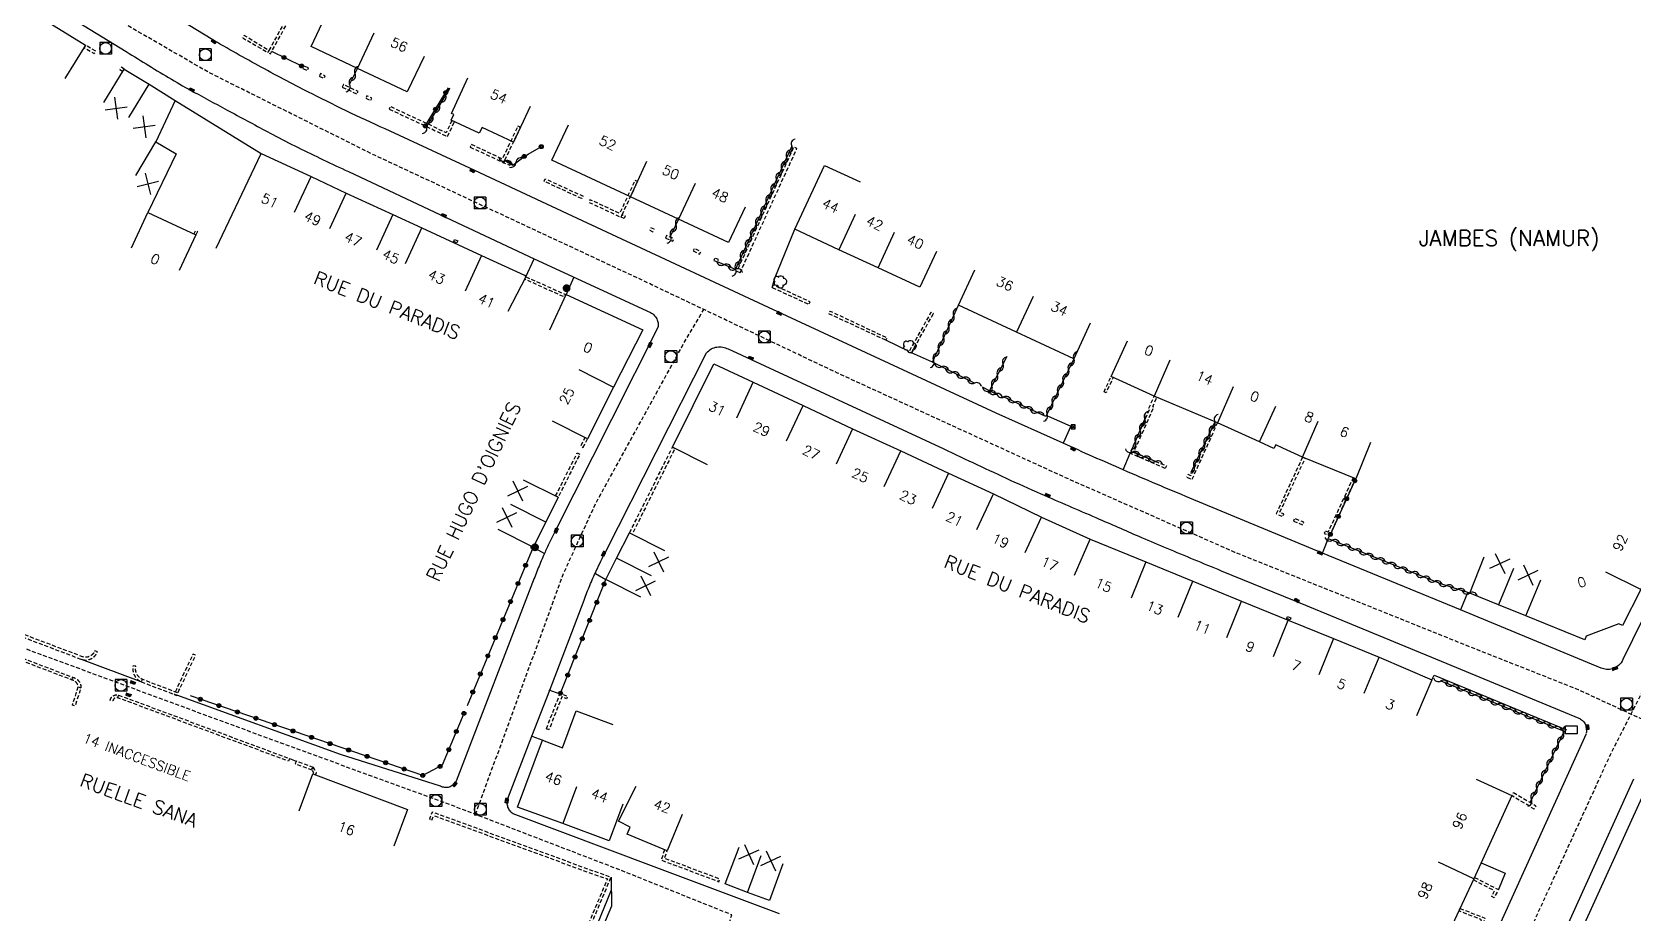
# Model space of a CAD drawing. Header units: millimetres. Extents: x 185000 to 186002, y 127000 to 128000.
# Drawn here: x 185210.1 to 185414.5, y 127149.5 to 127262 of the extents above; entities that cross this region are included whole.
import ezdxf
from ezdxf.enums import TextEntityAlignment as Align

# ---------------------------------------------------------------- set-up
doc = ezdxf.new("R2010")
doc.units = ezdxf.units.MM
doc.linetypes.add('DASHED', pattern=[0.75, 0.5, -0.25])
doc.layers.get('0').update_dxf_attribs({"linetype": 'CONTINUOUS'})
for name, color, linetype in [('W0001', 6, 'DASHED'), ('W0008', 7, 'CONTINUOUS'), ('W0017', 7, 'CONTINUOUS'), ('W0100', 7, 'CONTINUOUS'), ('W0112', 1, 'DASHED'), ('W0300', 7, 'CONTINUOUS'), ('W0302', 3, 'CONTINUOUS'), ('W0310', 3, 'CONTINUOUS'), ('W0322', 7, 'CONTINUOUS'), ('W0330', 7, 'CONTINUOUS'), ('W0400', 7, 'CONTINUOUS'), ('W0420', 7, 'CONTINUOUS'), ('W0980', 7, 'CONTINUOUS'), ('W0989', 7, 'CONTINUOUS'), ('W0991', 7, 'CONTINUOUS'), ('W1102', 7, 'CONTINUOUS'), ('W1471', 7, 'CONTINUOUS'), ('W1473', 7, 'CONTINUOUS')]:
    doc.layers.add(name, color=color, linetype=linetype)
doc.styles.get("Standard").update_dxf_attribs({"font": 'romans.shx', "width": 0.85})

# ---------------------------------------------------------------- blocks, each defined once
blk = doc.blocks.new('t310o')
at = {"color": 0, "linetype": 'Continuous'}
for centre, start, end in [((-0.5, 0.38), 216.8699, 323.1304), ((0.5, -0.37), 36.8699, 143.1303)]:
    blk.add_arc(centre, 0.625, start, end, dxfattribs=at)
blk = doc.blocks.new('T400')
for p, q in [((-0.15, 0.3), (0.15, 0.3)), ((-0.15, -0.25), (-0.15, 0.3)), ((-0.15, 0.15), (0.15, 0.15)), ((-0.15, 0), (0.15, 0)), ((0.15, 0.3), (0.15, -0.25)), ((-0.15, -0.15), (0.15, -0.15)), ((-0.15, -0.25), (-0.15, -0.3)), ((-0.15, -0.3), (0.15, -0.3)), ((0.15, -0.3), (0.15, -0.25))]:
    blk.add_line(p, q)
blk = doc.blocks.new('T420')
for p, q in [((0.75, 0.75), (-0.75, 0.75)), ((-0.75, 0.75), (-0.75, -0.75)), ((0.75, 0.75), (0.75, -0.75)), ((0.75, -0.75), (-0.75, -0.75))]:
    blk.add_line(p, q)
blk.add_ellipse((0, 0), major_axis=(-0.53, 0.53), ratio=1, start_param=3.926991, end_param=10.210176)
blk = doc.blocks.new('t322o')
at = {"color": 0, "linetype": 'Continuous'}
for radius in [0.25, 0.15]:
    blk.add_circle((0, 0), radius, dxfattribs=at)
blk = doc.blocks.new('t991o')
at = {"color": 0, "linetype": 'Continuous'}
for p, q in [((-1, 1), (1, -1)), ((-1, -1), (1, 1))]:
    blk.add_line(p, q, dxfattribs=at)
blk = doc.blocks.new('T300')
for p, q in [((-0.8, 0.51), (-0.86, 0.34)), ((-0.86, 0.34), (-0.86, 0.17)), ((-0.86, 0.17), (-0.74, 0.06)), ((-0.69, 0.63), (-0.8, 0.51)), ((-0.8, -0.06), (-0.74, 0.06)), ((-0.74, 0.06), (-0.69, 0.11)), ((-0.57, 0.69), (-0.69, 0.63)), ((-0.46, 0.69), (-0.57, 0.69)), ((-0.29, 0.63), (-0.46, 0.69)), ((-0.29, 0.63), (-0.17, 0.74)), ((-0.23, 0.57), (-0.29, 0.63)), ((-0.17, 0.74), (-0.06, 0.8)), ((-0.06, 0.8), (0.06, 0.8)), ((0.06, 0.8), (0.23, 0.74)), ((0.23, 0.74), (0.34, 0.63)), ((0.34, 0.63), (0.4, 0.51)), ((0.46, 0.46), (0.34, 0.46)), ((0.4, 0.51), (0.4, 0.46)), ((0.57, 0.4), (0.46, 0.46)), ((0.57, 0.4), (0.69, 0.29)), ((0.69, 0.29), (0.74, 0.17)), ((0.74, 0.06), (0.69, -0.17)), ((0.74, 0.17), (0.74, 0.06)), ((-0.8, -0.17), (-0.8, -0.06)), ((-0.8, -0.23), (-0.8, -0.17)), ((-0.74, -0.34), (-0.8, -0.23)), ((-0.69, -0.4), (-0.74, -0.34)), ((-0.51, -0.46), (-0.69, -0.4)), ((-0.4, -0.46), (-0.51, -0.46)), ((-0.4, -0.46), (-0.34, -0.46)), ((-0.34, -0.46), (-0.34, -0.4)), ((-0.34, -0.51), (-0.34, -0.46)), ((-0.29, -0.63), (-0.34, -0.51)), ((-0.17, -0.74), (-0.29, -0.63)), ((-0.06, -0.8), (-0.17, -0.74)), ((0.06, -0.8), (-0.06, -0.8)), ((0.17, -0.74), (0.06, -0.8)), ((0.23, -0.69), (0.17, -0.74)), ((0.29, -0.46), (0.23, -0.46)), ((0.29, -0.63), (0.23, -0.69)), ((0.46, -0.4), (0.29, -0.46)), ((0.34, -0.51), (0.29, -0.63)), ((0.34, -0.51), (0.34, -0.46)), ((0.57, -0.34), (0.46, -0.4)), ((0.63, -0.29), (0.57, -0.34)), ((0.69, -0.17), (0.63, -0.29))]:
    blk.add_line(p, q)
blk = doc.blocks.new('t330o')
at = {"color": 0, "linetype": 'Continuous'}
for p, q in [((0.25, -0.25), (-0.25, 0.25)), ((-0.25, -0.25), (0.25, 0.25)), ((-0.25, 0.25), (-0.25, -0.25)), ((0.25, 0.25), (-0.25, 0.25)), ((0.25, -0.25), (0.25, 0.25)), ((-0.25, -0.25), (0.25, -0.25)), ((-0.25, -0.25), (-0.25, -0.25))]:
    blk.add_line(p, q, dxfattribs=at)
blk = doc.blocks.new('T1471')
at = {"color": 0, "linetype": 'Continuous', "flags": 128}
blk.add_lwpolyline([(-0.75, -0.5), (-0.75, 0.5), (0.75, 0.5), (0.75, -0.5), (-0.75, -0.5)], dxfattribs=at)
blk = doc.blocks.new('T1473')
at = {"color": 0, "linetype": 'Continuous', "const_width": 0.5, "flags": 128}
blk.add_lwpolyline([(-0.25, 0, 1), (0.25, 0, 1)], format="xyb", close=True, dxfattribs=at)

msp = doc.modelspace()

# ---------------------------------------------------------------- linework, layer by layer
at = {"layer": 'W0001', "flags": 128}
for points in [[(185480.75, 127140.13), (185457.44, 127152.97), (185431.09, 127166.91), (185419.08, 127172.69), (185407.49, 127178.06), (185391.81, 127184.27), (185363.62, 127195.61), (185342.14, 127205.07), (185312.9, 127218.48), (185288.08, 127230.28), (185253.6, 127246.38), (185232.69, 127256.82), (185219.34, 127264.53), (185200.48, 127276.37)], [(185334.95, 127000), (185336.47, 127003.5), (185347.35, 127027.22), (185372.96, 127084.7), (185399.27, 127142.97), (185411.58, 127169.88), (185420.63, 127187.67), (185431.08, 127209.97), (185437.48, 127221.27), (185443.28, 127233.13), (185457.41, 127256.04), (185470.27, 127263.67)], [(185266.69, 127162.17), (185277.98, 127193.03), (185282.08, 127201.93), (185293.32, 127222.34), (185295.85, 127226.59)], [(185293.17, 127129.74), (185297.12, 127140.75), (185299.39, 127149.36), (185284.97, 127155.15), (185263.64, 127163.34), (185242.72, 127170.96), (185194.33, 127188.8), (185182.04, 127193.46)]]:
    msp.add_lwpolyline(points, dxfattribs=at)
at = {"layer": 'W0008', "flags": 128}
for points in [[(185232.97, 127261.12), (185207.74, 127276.51)], [(185203.18, 127271.1), (185215.21, 127263.72), (185222.13, 127259.5)], [(185451.55, 127260.26), (185431.62, 127219.57), (185413.13, 127181.92)], [(185341.69, 127209.53), (185333.13, 127213.39), (185304.09, 127226.87), (185279.71, 127238.21), (185265.95, 127244.62), (185255.8, 127249.35)], [(185250.47, 127244.19), (185262.96, 127238.33), (185274.18, 127233.08), (185289.03, 127226.21)], [(185289.97, 127224.29), (185284.06, 127212.57), (185276.81, 127198.25)], [(185283.32, 127195.74), (185296.18, 127221.07)], [(185298.94, 127221.56), (185326.47, 127208.81)], [(185374.79, 127195.5), (185357.88, 127202.53)], [(185410.37, 127180.85), (185392.42, 127188.26), (185374.79, 127195.5)], [(185361.87, 127193.27), (185371.18, 127189.45), (185390.67, 127181.41), (185407.5, 127174.47)], [(185273.98, 127191.76), (185264.22, 127166.4)], [(185270.84, 127164.2), (185273.9, 127172.15), (185276.16, 127178.03), (185280.55, 127189.53)], [(185262.24, 127165.76), (185249.47, 127169.83), (185228.56, 127177.37)], [(185408.44, 127172.47), (185388.66, 127128.82), (185370.98, 127089.6), (185347.89, 127038.47), (185331.9, 127003.17)], [(185339.28, 127000), (185354.54, 127034), (185378.03, 127086.08), (185414.54, 127166.71)], [(185305.51, 127149.47), (185289.48, 127155.47), (185271.5, 127162.25)], [(185284, 127154.16), (185284.07, 127150.48)], [(185284.07, 127150.48), (185279.76, 127140.27)]]:
    msp.add_lwpolyline(points, dxfattribs=at)
for points in [[(185222.13, 127259.5, 0.005168), (185227.89, 127255.97, 0.010592), (185230.76, 127254.34, 0.000457), (185235.61, 127251.72, 0.000426), (185240.83, 127248.92, 0.009066), (185244.04, 127247.27, 0.004598), (185250.47, 127244.19)], [(185255.8, 127249.35, -0.005709), (185250.8, 127251.66, -0.005709), (185245.86, 127254.1, -0.007605), (185239.36, 127257.51, -0.007605), (185232.97, 127261.12)], [(185289.03, 127226.21, -0.094587), (185289.56, 127225.81, -0.094587), (185289.9, 127225.25, -0.070678), (185290.01, 127224.78, -0.070678), (185289.97, 127224.29)], [(185296.18, 127221.07, -0.087992), (185296.78, 127221.56, -0.087992), (185297.51, 127221.81, -0.083748), (185298.24, 127221.8, -0.083748), (185298.94, 127221.56)], [(185326.47, 127208.81, 0.002956), (185334.94, 127204.84, 0.005677), (185339.39, 127202.85, 0.00007), (185346.29, 127199.86, 0.000089), (185351.71, 127197.51, 0.003163), (185354.92, 127196.15, 0.001464), (185361.87, 127193.27)], [(185357.88, 127202.53, -0.002006), (185353.62, 127204.31, -0.002006), (185349.37, 127206.13, -0.001825), (185345.52, 127207.82, -0.001825), (185341.69, 127209.53)], [(185276.81, 127198.25, 0.005962), (185276.13, 127196.86, 0.005962), (185275.49, 127195.45, 0.007663), (185274.71, 127193.62, 0.007663), (185273.98, 127191.76)], [(185280.55, 127189.53, -0.00864), (185281.29, 127191.4, -0.00864), (185282.1, 127193.24, -0.005968), (185282.7, 127194.5, -0.005968), (185283.32, 127195.74)], [(185413.13, 127181.92, -0.113543), (185412.58, 127181.17, -0.113543), (185411.76, 127180.74, -0.086124), (185411.05, 127180.67, -0.086124), (185410.37, 127180.85)], [(185407.5, 127174.47, -0.083082), (185407.96, 127174.17, -0.083082), (185408.3, 127173.74, -0.094538), (185408.49, 127173.14, -0.094538), (185408.45, 127172.52)], [(185264.22, 127166.4, -0.101368), (185263.84, 127165.94, -0.101368), (185263.32, 127165.66, -0.094195), (185262.77, 127165.61, -0.094195), (185262.24, 127165.76)], [(185271.5, 127162.25, -0.08323), (185271.1, 127162.61, -0.08323), (185270.84, 127163.09, -0.082885), (185270.75, 127163.63, -0.082885), (185270.84, 127164.16)]]:
    msp.add_lwpolyline(points, format="xyb", dxfattribs=at)
at = {"layer": 'W0017'}
for p, q in [((185228.38, 127253.25), (185239.34, 127246.49)), ((185273.13, 127230.78), (185274.18, 127233.08)), ((185278.25, 127228.47), (185279.29, 127230.76)), ((185322.03, 127221.24), (185319.05, 127222.67)), ((185325.04, 127219.86), (185322.34, 127221.08)), ((185349.37, 127206.13), (185350.24, 127208.25)), ((185274.04, 127196.26), (185275.49, 127195.45)), ((185374.79, 127195.5), (185375.7, 127197.75)), ((185281.99, 127192.9), (185283.34, 127192.15)), ((185393.3, 127190.43), (185392.42, 127188.26)), ((185224.03, 127179.08), (185216.4, 127181.96)), ((185242.96, 127169.3), (185243.8, 127168.97))]:
    msp.add_line(p, q, dxfattribs=at)
at = {"layer": 'W0017', "flags": 128}
for points in [[(185304.55, 127229.41), (185304.91, 127230.61), (185307.46, 127236.84)], [(185339.78, 127212.97), (185342.67, 127211.72), (185341.69, 127209.53)], [(185388.76, 127179.35), (185389.03, 127179.94), (185405.93, 127172.98)], [(185276.07, 127178.06), (185276.51, 127177.9), (185277.45, 127177.55)], [(185273.9, 127172.15), (185274.34, 127171.99), (185275.28, 127171.64)], [(185395.05, 127155.98), (185398.13, 127154.68), (185397.24, 127152.58)]]:
    msp.add_lwpolyline(points, dxfattribs=at)
at = {"layer": 'W0100'}
msp.add_line((185272.93, 127231), (185272.89, 127230.91), dxfattribs=at)
at = {"layer": 'W0100', "flags": 128}
for points in [[(185181.72, 127222.29), (185177.36, 127224.73), (185187.03, 127242.03), (185201.7, 127266.3), (185202.56, 127265.78), (185203.55, 127267.41), (185204.88, 127267.75), (185216.92, 127260.32), (185214.29, 127256.07)], [(185260.13, 127258.88), (185257.99, 127254.36), (185251.63, 127257.37), (185245.71, 127260.16), (185247.85, 127264.68)], [(185219.26, 127253.01), (185221.86, 127257.28), (185225.06, 127255.33), (185228.38, 127253.25), (185225.9, 127248), (185228.51, 127246.46), (185224.89, 127238.97), (185231, 127236.11), (185228.88, 127231.58)], [(185273.65, 127252.49), (185271.54, 127247.96), (185267.53, 127249.83), (185267.17, 127249.09), (185263.6, 127250.74), (185263.94, 127251.46), (185263.64, 127251.6), (185265.73, 127256.14)], [(185301.1, 127239.66), (185298.97, 127235.14), (185292.6, 127238.14), (185286.46, 127240.99), (185276.45, 127245.64), (185278.56, 127250.18)], [(185439.4, 127250.66), (185443.86, 127248.39), (185440.48, 127241.75), (185437.83, 127236.54), (185435.16, 127231.01), (185432.51, 127225.61), (185429.83, 127220.17), (185427.94, 127216.34), (185426.07, 127212.52), (185424.19, 127208.72), (185421.66, 127203.58), (185419.13, 127198.43), (185415.41, 127190.85), (185413.08, 127186.26), (185412.63, 127186.47), (185408.45, 127184.9), (185408.27, 127184.44), (185400.75, 127187.49), (185397.27, 127188.92), (185393.58, 127190.41), (185395.45, 127195.05)], [(185233.6, 127234.42), (185239.34, 127246.49), (185245.71, 127243.55), (185250.19, 127241.46), (185256.13, 127238.74), (185259.86, 127237.01), (185267.47, 127233.5), (185272.93, 127231), (185273.13, 127230.78), (185270.83, 127226.35)], [(185325.51, 127233.99), (185323.42, 127229.44), (185318.08, 127231.9), (185313.05, 127234.2), (185307.46, 127236.84), (185311.25, 127244.99), (185315.78, 127242.88)], [(185345.16, 127224.86), (185343.05, 127220.32), (185335.76, 127223.71), (185328.32, 127227.15), (185330.42, 127231.68)], [(185276.17, 127224), (185278.28, 127228.53), (185288.03, 127224), (185284.32, 127216.68), (185280.98, 127210.1), (185276.52, 127212.36)], [(185380.91, 127209.62), (185379.03, 127204.99), (185372.25, 127207.74), (185369.73, 127208.91), (185368.82, 127209.33), (185368.6, 127208.87), (185366.75, 127209.71), (185361.4, 127212.13), (185353.32, 127215.54), (185347.82, 127218.05), (185349.89, 127222.6)], [(185296.31, 127206.79), (185291.83, 127209.02), (185297.13, 127219.65), (185302.14, 127217.32), (185308.5, 127214.36), (185314.82, 127211.39), (185320.96, 127208.56), (185327.06, 127205.73), (185332.81, 127203.06), (185338.95, 127200.11), (185345.13, 127197.29), (185352.24, 127194.38), (185358.26, 127191.95), (185364.47, 127189.39), (185370.43, 127186.97), (185376.22, 127184.62), (185382.04, 127182.24), (185388.76, 127179.35), (185386.79, 127174.76)], [(185272.76, 127204.88), (185277.24, 127202.65), (185275.66, 127199.47), (185274.04, 127196.26), (185269.57, 127198.51)], [(185287.81, 127189.9), (185283.34, 127192.15), (185284.71, 127194.86), (185286.37, 127198.11), (185290.82, 127195.83)], [(185285.5, 127163.48), (185283.74, 127158.8), (185277.84, 127161.01), (185272.05, 127163.11), (185275.26, 127171.63), (185277.78, 127170.68), (185279.56, 127175.39), (185284.24, 127173.63)], [(185244.18, 127162.65), (185245.94, 127167.33), (185258.02, 127162.79), (185256.26, 127158.11)], [(185293.07, 127162.15), (185291.16, 127157.53), (185286.05, 127159.64), (185286.43, 127160.56), (185284.96, 127161.29), (185287.18, 127165.77)], [(185394.39, 127166.65), (185398.94, 127164.58), (185394.13, 127153.95), (185390.69, 127146.69), (185386.57, 127137.55), (185383.7, 127131.13), (185379.79, 127122.52), (185376.75, 127115.68), (185373.71, 127108.83), (185370.41, 127101.55), (185367.04, 127094.07), (185364.89, 127089.34), (185362.16, 127090.58), (185361.11, 127088.19), (185356.53, 127090.2)], [(185407.38, 127146.35), (185416.04, 127165.31)], [(185305.94, 127155.88), (185304.22, 127151.19), (185301.39, 127152.23), (185298.55, 127153.31), (185300.33, 127157.98)]]:
    msp.add_lwpolyline(points, dxfattribs=at)
for points in [[(185263.92, 127235.27), (185264.01, 127235.51), (185264.43, 127235.34), (185264.33, 127235.11)], [(185370.25, 127187.19), (185370.34, 127187.41), (185370.75, 127187.24), (185370.67, 127187.02)]]:
    msp.add_lwpolyline(points, close=True, dxfattribs=at)
at = {"layer": 'W0112', "flags": 128}
for points in [[(185242.74, 127264.02), (185240.33, 127259.64), (185237.17, 127261.56), (185236.99, 127261.25), (185240.19, 127259.4), (185240.33, 127259.64), (185240.19, 127259.4), (185240.51, 127259.22), (185240.65, 127259.46), (185243.06, 127263.84)], [(185218.22, 127259.55), (185216.92, 127260.32), (185216.74, 127260.02), (185218.04, 127259.25)], [(185221.86, 127257.28), (185221.5, 127257.53), (185221.3, 127257.24), (185221.66, 127256.99)], [(185245.37, 127257.42), (185244.56, 127257.78), (185244.42, 127257.46), (185245.22, 127257.1)], [(185246.76, 127256.36), (185247.37, 127256.1), (185247.51, 127256.42), (185246.9, 127256.69)], [(185249.69, 127254.98), (185251.58, 127254.09), (185251.73, 127254.41), (185249.84, 127255.3)], [(185252.68, 127253.55), (185253.31, 127253.26), (185253.46, 127253.58), (185252.83, 127253.87)], [(185255.67, 127252.17), (185260.29, 127250.02), (185263.12, 127248.67), (185263.98, 127250.48), (185263.65, 127250.63), (185262.95, 127249.15), (185260.44, 127250.34), (185255.82, 127252.49)], [(185266, 127247.33), (185270.3, 127245.33), (185271.08, 127245.01), (185271.22, 127245.34), (185270.44, 127245.66), (185270.3, 127245.33), (185272.43, 127249.86), (185272.1, 127250.01), (185270.13, 127245.8), (185266.15, 127247.66)], [(185300.46, 127231.29), (185307.72, 127247.14), (185307.3, 127247.33), (185300.04, 127231.48)], [(185280.27, 127240.74), (185275.45, 127242.96), (185275.6, 127243.28), (185280.42, 127241.06)], [(185285.65, 127238.22), (185285.27, 127238.38), (185287.37, 127242.92), (185287.05, 127243.07), (185285.09, 127238.85), (185281.3, 127240.61), (185281.15, 127240.29), (185285.27, 127238.38), (185285.4, 127238.71), (185285.79, 127238.55)], [(185288.93, 127236.7), (185289.33, 127236.52), (185289.48, 127236.84), (185289.08, 127237.02)], [(185231.22, 127236.55), (185231, 127236.11), (185230.73, 127236.23), (185230.96, 127236.68)], [(185290.94, 127235.71), (185291.87, 127235.31), (185292.01, 127235.63), (185291.08, 127236.03)], [(185294.47, 127234.07), (185295.3, 127233.67), (185295.45, 127233.99), (185294.62, 127234.39)], [(185297.1, 127232.85), (185297.59, 127232.66), (185297.72, 127232.99), (185297.23, 127233.18)], [(185304.55, 127229.41), (185309.25, 127227.25), (185309.4, 127227.57), (185304.7, 127229.73)], [(185319.05, 127222.67), (185311.79, 127226.07), (185311.94, 127226.4), (185319.2, 127222.99)], [(185322.69, 127221.71), (185325.13, 127226.07), (185324.82, 127226.24), (185322.39, 127221.88), (185322.04, 127221.25), (185322.34, 127221.08)], [(185346.91, 127216.08), (185347.82, 127218.05), (185348.08, 127217.93), (185347.17, 127215.96)], [(185354.73, 127206.31), (185350.24, 127208.25), (185352.77, 127213.96), (185352.64, 127214.01), (185353.32, 127215.54), (185353.65, 127215.4), (185353.12, 127214.21), (185353.25, 127214.16), (185350.71, 127208.43), (185354.87, 127206.64)], [(185357.49, 127205.21), (185358.16, 127204.92), (185361.4, 127212.13), (185361.08, 127212.28), (185357.98, 127205.39), (185357.63, 127205.54)], [(185276.92, 127202.81), (185279.69, 127208.31), (185280.01, 127208.15), (185277.24, 127202.65)], [(185280.45, 127208.99), (185280.98, 127210.1), (185280.66, 127210.25), (185280.13, 127209.15)], [(185372.25, 127207.74), (185368.89, 127200.54), (185369.71, 127200.18), (185369.85, 127200.51), (185369.36, 127200.72), (185372.57, 127207.59)], [(185375.7, 127197.75), (185379.03, 127204.99), (185378.71, 127205.13), (185375.52, 127198.2), (185375.14, 127198.35), (185375.01, 127198.01)], [(185371.1, 127199.6), (185372.28, 127199.13), (185372.41, 127199.46), (185371.24, 127199.93)], [(185215.21, 127179.32), (185215.28, 127179.67), (185215.15, 127179.33)], [(185216, 127178.45), (185216.34, 127178.34), (185215.99, 127178.35)], [(185275.74, 127173.1), (185277.5, 127177.63), (185278.44, 127177.26), (185278.31, 127176.93), (185277.71, 127177.17), (185276.07, 127172.97)], [(185246.03, 127168.15), (185243.8, 127168.97), (185243.68, 127168.64), (185245.91, 127167.82), (185246.03, 127168.15), (185245.73, 127167.97), (185246, 127167.51), (185245.94, 127167.35), (185246.27, 127167.22), (185246.4, 127167.54)], [(185399.18, 127164.98), (185401.75, 127163.43), (185402.04, 127163.26), (185401.79, 127162.86), (185401.51, 127163.03), (185398.94, 127164.58)], [(185281.73, 127154.94), (185261.15, 127162.48), (185260.81, 127161.55), (185261.14, 127161.42), (185261.36, 127162.03), (185281.61, 127154.6), (185283.53, 127153.94), (185276.97, 127138.37), (185275.03, 127133.76), (185275.36, 127133.62), (185277.3, 127138.23), (185284, 127154.16)]]:
    msp.add_lwpolyline(points, close=True, dxfattribs=at)
for points in [[(185273.13, 127230.78), (185278.17, 127228.51), (185278.02, 127228.19), (185272.97, 127230.47)], [(185286.37, 127198.11), (185291.83, 127209.02), (185292.15, 127208.86), (185286.69, 127197.95)], [(185290.83, 127157.66), (185290.38, 127156.36), (185297.76, 127153.59), (185297.88, 127153.92), (185290.83, 127156.57), (185291.16, 127157.53)], [(185394.21, 127154.13), (185397.24, 127152.58), (185396.7, 127151.54), (185396.39, 127151.7), (185396.76, 127152.42), (185394.07, 127153.81)], [(185392.34, 127150.17), (185395.53, 127148.95), (185395.16, 127147.98), (185394.83, 127148.11), (185395.08, 127148.74), (185392.19, 127149.85)]]:
    msp.add_lwpolyline(points, dxfattribs=at)
for points in [[(185208.14, 127185.09), (185216.4, 127181.96, 0.132933), (185217.18, 127181.89, 0.127044), (185217.93, 127182.22, 0.068383), (185218.24, 127182.54, 0.068383), (185218.44, 127182.93), (185218.11, 127183.05, -0.068383), (185217.95, 127182.75, -0.068383), (185217.71, 127182.5, -0.127044), (185217.12, 127182.24, -0.132933), (185216.52, 127182.3), (185208.26, 127185.42)], [(185204.66, 127183.72), (185215.28, 127179.67, -0.095082), (185215.74, 127179.48, -0.095082), (185216.1, 127179.14, -0.081289), (185216.28, 127178.76, -0.081289), (185216.34, 127178.34), (185216.2, 127177.91), (185215.58, 127176), (185215.25, 127176.11), (185215.86, 127178.02), (185216, 127178.45, 0.081289), (185215.94, 127178.66, 0.081289), (185215.81, 127178.94, 0.095082), (185215.55, 127179.18, 0.095082), (185215.21, 127179.32), (185204.53, 127183.39)], [(185224.03, 127179.08), (185228.57, 127177.36), (185228.84, 127177.97), (185230.97, 127182.49), (185230.65, 127182.64), (185228.52, 127178.12), (185228.24, 127177.52), (185228.56, 127177.37), (185228.7, 127177.68), (185224.15, 127179.41), (185224.03, 127179.08), (185224.18, 127179.4, -0.098036), (185223.7, 127179.75, -0.098036), (185223.4, 127180.26, -0.067768), (185223.31, 127180.66, -0.067768), (185223.34, 127181.07), (185222.99, 127181.13, 0.067768), (185222.96, 127180.63, 0.067768), (185223.06, 127180.13, 0.098036), (185223.44, 127179.51, 0.098036)], [(185221.14, 127177.4), (185242.96, 127169.3), (185242.84, 127168.96), (185221.02, 127177.06), (185221.14, 127177.4), (185221.02, 127177.06, 0.110978), (185220.83, 127177.07, 0.110978), (185220.63, 127176.99, 0.100908), (185220.49, 127176.85, 0.100908), (185220.42, 127176.67), (185220.07, 127176.72, -0.100908), (185220.19, 127177.04, -0.100908), (185220.43, 127177.28, -0.110978), (185220.77, 127177.42, -0.110978)]]:
    msp.add_lwpolyline(points, format="xyb", close=True, dxfattribs=at)
at = {"layer": 'W0302', "flags": 128}
msp.add_lwpolyline([(185284.02, 127152.5), (185278.64, 127139.35)], dxfattribs=at)
at = {"layer": 'W0310', "flags": 128}
for points in [[(185250.63, 127255.29), (185251.63, 127257.37)], [(185260.46, 127249.92), (185260.82, 127250.51), (185263.43, 127254.78)], [(185307.06, 127247.44), (185299.8, 127231.59)], [(185270.54, 127245.55), (185271.44, 127245.03), (185272.92, 127246.13)], [(185291.6, 127235.98), (185291.78, 127236.36), (185292.65, 127238.17)], [(185299.86, 127231.72), (185297.59, 127232.66)], [(185330.39, 127217.21), (185325.04, 127219.86), (185328.32, 127227.15)], [(185333.05, 127215.82), (185332.29, 127216.2), (185334.54, 127220.66)], [(185343.05, 127220.32), (185339.48, 127212.94), (185334.1, 127215.46)], [(185332.29, 127216.2), (185331.4, 127216.68)], [(185353.47, 127207.21), (185350.39, 127208.49), (185352.33, 127213.11)], [(185361.04, 127212.28), (185358, 127205.79)], [(185393.58, 127190.41), (185390.02, 127191.55), (185375.64, 127197.31)], [(185389.9, 127179.2), (185405.63, 127172.8), (185401.24, 127163.67)]]:
    msp.add_lwpolyline(points, dxfattribs=at)
at = {"layer": 'W0322', "flags": 128}
for points in [[(185244.51, 127257.66), (185240.69, 127259.51)], [(185260.29, 127250.02), (185260.65, 127250.61), (185263.26, 127254.88)], [(185272.92, 127246.13), (185273.4, 127246.4), (185275.13, 127247.4)], [(185375.8, 127197.91), (185379.03, 127204.99)], [(185274.04, 127196.26), (185265.63, 127176.04)], [(185277.54, 127177.63), (185283.34, 127192.15)], [(185259.96, 127167.15), (185230.3, 127177.3)], [(185265.21, 127175.06), (185262.46, 127168.44), (185259.96, 127167.15)]]:
    msp.add_lwpolyline(points, dxfattribs=at)
at = {"layer": 'W1102'}
for p, q in [((185251.63, 127257.37), (185253.76, 127261.89)), ((185222.43, 127251.08), (185225.06, 127255.33)), ((185223.36, 127243.7), (185225.9, 127248)), ((185286.46, 127240.99), (185288.57, 127245.52)), ((185243.61, 127239.02), (185245.71, 127243.55)), ((185248.09, 127236.92), (185250.19, 127241.46)), ((185294.71, 127242.67), (185292.6, 127238.14)), ((185222.77, 127234.45), (185224.89, 127238.97)), ((185256.13, 127238.74), (185254.04, 127234.19)), ((185257.76, 127232.47), (185259.86, 127237.01)), ((185315.15, 127238.74), (185313.05, 127234.2)), ((185318.08, 127231.9), (185320.17, 127236.45)), ((185267.47, 127233.5), (185265.39, 127228.95)), ((185337.86, 127228.25), (185335.76, 127223.71)), ((185279.87, 127218.94), (185284.32, 127216.68)), ((185355.33, 127220.12), (185353.32, 127215.54)), ((185300.03, 127212.79), (185302.14, 127217.32)), ((185363.4, 127216.72), (185361.4, 127212.13)), ((185306.38, 127209.83), (185308.5, 127214.36)), ((185366.75, 127209.71), (185368.82, 127214.26)), ((185314.82, 127211.39), (185312.71, 127206.85)), ((185372.25, 127207.74), (185374.24, 127212.33)), ((185318.86, 127204.02), (185320.96, 127208.56)), ((185327.06, 127205.73), (185324.96, 127201.19)), ((185330.68, 127198.54), (185332.81, 127203.06)), ((185275.66, 127199.47), (185271.19, 127201.71)), ((185336.83, 127195.58), (185338.95, 127200.11)), ((185343.15, 127192.7), (185345.13, 127197.29)), ((185289.17, 127192.6), (185284.71, 127194.86)), ((185352.24, 127194.38), (185350.36, 127189.75)), ((185356.37, 127187.32), (185358.26, 127191.95)), ((185399.16, 127193.55), (185397.27, 127188.92)), ((185400.75, 127187.49), (185402.65, 127192.12)), ((185415.41, 127190.85), (185410.94, 127193.09)), ((185362.58, 127184.76), (185364.47, 127189.39)), ((185368.55, 127182.34), (185370.43, 127186.97)), ((185376.22, 127184.62), (185374.33, 127179.99)), ((185380.11, 127177.63), (185382.04, 127182.24)), ((185279.57, 127165.7), (185277.84, 127161.01)), ((185301.39, 127152.23), (185303.14, 127156.91)), ((185394.13, 127153.95), (185389.6, 127156.06))]:
    msp.add_line(p, q, dxfattribs=at)

# ---------------------------------------------------------------- block references
at = {"layer": 'W0300'}
for p in [(185305.64, 127230.11), (185322.18, 127221.86)]:
    msp.add_blockref('T300', p, dxfattribs=at)
at = {"layer": 'W0310'}
for p, rotation in [((185251.31, 127256.7), 64.39715925119059), ((185250.63, 127255.29), 64.39715925119059), ((185262.09, 127252.59), 58.57144420924079), ((185262.91, 127253.93), 58.57144420924079), ((185261.27, 127251.25), 58.57144420924079), ((185260.46, 127249.92), 58.57144420821618), ((185307.06, 127247.44), 245.3826027781251), ((185270.54, 127245.55), 329.9897753661956), ((185271.86, 127245.35), 36.48154995866675), ((185305.76, 127244.6), 245.3826027781251), ((185306.41, 127246.02), 245.3826027781251), ((185305.1, 127243.17), 245.3826027781251), ((185303.8, 127240.32), 245.3826027781251), ((185304.45, 127241.75), 245.3826027781251), ((185303.15, 127238.9), 245.3826027781251), ((185291.6, 127235.98), 64.41704063814048), ((185292.28, 127237.4), 64.41704063207595), ((185301.84, 127236.05), 245.3826027781251), ((185302.49, 127237.48), 245.3826027781251), ((185301.19, 127234.63), 245.3826027781251), ((185298.41, 127232.32), 157.4997290763268), ((185300.54, 127233.21), 245.3826027781251), ((185299.86, 127231.72), 157.4997290763268), ((185299.88, 127231.78), 245.3826027781251), ((185327.73, 127225.83), 65.74806318818091), ((185327.09, 127224.4), 65.74806318818091), ((185326.44, 127222.97), 65.74806318818091), ((185325.16, 127220.12), 65.74806318818091), ((185325.8, 127221.55), 65.74806318818091), ((185334.02, 127219.64), 63.28178727537622), ((185343.05, 127220.32), 244.1654149859367), ((185326.18, 127219.29), 153.681148289577), ((185327.59, 127218.59), 153.681148289577), ((185328.99, 127217.9), 153.681148289577), ((185333.31, 127218.24), 63.28178727537622), ((185341.69, 127217.5), 244.1654149859367), ((185342.37, 127218.91), 244.1654149859367), ((185330.39, 127217.21), 153.681148289577), ((185332.29, 127216.2), 151.3734122067177), ((185332.61, 127216.84), 63.28178727537622), ((185333.05, 127215.82), 153.2817872746341), ((185341.01, 127216.09), 244.1654149859367), ((185334.14, 127215.44), 154.9364970738567), ((185335.56, 127214.78), 154.9364970738567), ((185336.98, 127214.12), 154.9364970738567), ((185340.32, 127214.68), 244.1654149859367), ((185338.39, 127213.45), 154.9364970738567), ((185339.64, 127213.27), 244.1654149859367), ((185352.13, 127212.64), 67.2598742657779), ((185361.04, 127212.28), 244.9166358506461), ((185350.92, 127209.75), 67.2598742657779), ((185351.52, 127211.2), 67.2598742657779), ((185359.72, 127209.45), 244.9166358506461), ((185360.38, 127210.87), 244.9166358506461), ((185350.58, 127208.42), 157.2598742653533), ((185352.03, 127207.81), 157.2598742653533), ((185359.05, 127208.03), 244.9166358506461), ((185353.47, 127207.21), 157.2598742653533), ((185358.39, 127206.61), 244.9166358506461), ((185376.04, 127197.15), 158.1745172172353), ((185377.5, 127196.56), 158.1745172172353), ((185378.95, 127195.98), 158.1745172172353), ((185380.4, 127195.4), 158.1745172172353), ((185381.86, 127194.82), 158.1745172172353), ((185383.31, 127194.24), 158.1745172172353), ((185384.77, 127193.65), 158.1745172172353), ((185386.22, 127193.07), 158.1745172172353), ((185387.67, 127192.49), 158.1745172172353), ((185389.13, 127191.91), 158.1745172172353), ((185390.6, 127191.37), 162.3294760611639), ((185392.09, 127190.89), 162.3294760611639), ((185393.58, 127190.41), 162.3294760611639), ((185389.9, 127179.2), 337.8558017281274), ((185391.35, 127178.61), 337.8558017281274), ((185392.8, 127178.02), 337.8558017281274), ((185394.25, 127177.43), 337.8558017281274), ((185395.71, 127176.84), 337.8558017281274), ((185397.16, 127176.25), 337.8558017281274), ((185398.61, 127175.66), 337.8558017281274), ((185400.06, 127175.07), 337.8558017281274), ((185401.51, 127174.48), 337.8558017281274), ((185402.96, 127173.89), 337.8558017281274), ((185404.41, 127173.3), 337.8558017281274), ((185405.53, 127172.58), 244.314098437344), ((185404.85, 127171.17), 244.314098437344), ((185404.17, 127169.76), 244.314098437344), ((185402.81, 127166.93), 244.314098437344), ((185403.49, 127168.34), 244.314098437344), ((185402.13, 127165.52), 244.314098437344), ((185401.45, 127164.11), 244.314098437344)]:
    msp.add_blockref('t310o', p, dxfattribs=dict(at, rotation=rotation))
at = {"layer": 'W0322'}
for p, rotation in [((185242.25, 127258.75), 154.173975984586), ((185244.5, 127257.67), 154.173975984586), ((185262.9, 127254.28), 58.57144420943842), ((185261.59, 127252.15), 58.57144420943842), ((185260.29, 127250.02), 58.57144420679528), ((185275.09, 127247.38), 30.02828100982061), ((185272.92, 127246.13), 30.02828100856843), ((185378.92, 127204.74), 65.44487369787016), ((185377.88, 127202.46), 65.44487369787016), ((185376.84, 127200.19), 65.44487369787016), ((185375.8, 127197.91), 65.44487369787016), ((185274.04, 127196.26), 247.4034334256671), ((185273.08, 127193.95), 247.4034334256671), ((185272.12, 127191.64), 247.4034334256671), ((185283.11, 127191.56), 68.2075870216886), ((185271.16, 127189.33), 247.4034334256671), ((185282.18, 127189.24), 68.2075870216886), ((185270.2, 127187.03), 247.4034334256671), ((185281.25, 127186.92), 68.2075870216886), ((185269.23, 127184.72), 247.4034334256671), ((185280.32, 127184.59), 68.2075870216886), ((185268.27, 127182.41), 247.4034334256671), ((185279.4, 127182.27), 68.2075870216886), ((185267.31, 127180.1), 247.4034334256671), ((185278.47, 127179.95), 68.2075870216886), ((185266.35, 127177.79), 247.4034334256671), ((185277.54, 127177.63), 68.2075870216886), ((185231.58, 127176.87), 161.1089128739435), ((185233.94, 127176.06), 161.1089128739435), ((185236.31, 127175.25), 161.1089128739435), ((185238.67, 127174.44), 161.1089128739435), ((185241.04, 127173.63), 161.1089128739435), ((185265.21, 127175.06), 247.4189446221685), ((185243.4, 127172.82), 161.1089128739435), ((185245.77, 127172.01), 161.1089128739435), ((185248.13, 127171.2), 161.1089128739435), ((185264.25, 127172.75), 247.4189446221685), ((185250.5, 127170.39), 161.1089128739435), ((185252.86, 127169.58), 161.1089128739435), ((185263.29, 127170.44), 247.4189446221685), ((185255.23, 127168.77), 161.1089128739435), ((185257.59, 127167.96), 161.1089128739435), ((185259.96, 127167.15), 161.1089128739435), ((185262.17, 127168.29), 207.1714693411544)]:
    msp.add_blockref('t322o', p, dxfattribs=dict(at, rotation=rotation))
at = {"layer": 'W0330'}
msp.add_blockref('t330o', (185342.97, 127211.63), dxfattribs=at)
at = {"layer": 'W0400'}
for p, rotation in [((185233.28, 127260.79), 238.5413896953118), ((185230.49, 127254.63), 62.38321494937603), ((185266.29, 127244.31), 245.7917328326084), ((185262.65, 127238.6), 64.77067466027015), ((185305.47, 127226.1), 63.97579069152027), ((185288.97, 127222.09), 334.6203578486454), ((185301.83, 127220.4), 68.1285071476197), ((185342.95, 127208.8), 243.0905896575032), ((185339.69, 127202.88), 248.4199060731379), ((185276.99, 127198.39), 337.6635202060454), ((185283.03, 127195.41), 152.368421160166), ((185374.49, 127195.53), 64.59017241035012), ((185371.52, 127189.47), 60.62302025016774), ((185412.11, 127180.79), 288.1313128651401), ((185222.4, 127177.42), 251.6477601241617), ((185222.96, 127178.99), 248.5299173229912), ((185408.6, 127173.29), 185.4414356859317), ((185264.06, 127166.01), 318.201089635345), ((185270.68, 127163.92), 174.3979072345927)]:
    msp.add_blockref('T400', p, dxfattribs=dict(at, rotation=rotation))
at = {"layer": 'W0420'}
for p in [(185219.48, 127259.91), (185232.21, 127259.1), (185267.27, 127240.2), (185303.57, 127223.09), (185291.62, 127220.59), (185357.44, 127198.73), (185279.67, 127197.05), (185221.45, 127178.63), (185413.6, 127176.24), (185261.63, 127163.92), (185267.31, 127162.81)]:
    msp.add_blockref('T420', p, dxfattribs=at)
at = {"layer": 'W0991'}
for p, rotation in [((185220.82, 127252.28), 322.5062530326678), ((185224.42, 127249.92), 322.4354175534333), ((185224.88, 127242.64), 329.5031743125904), ((185272.09, 127203.45), 340.5623336415952), ((185270.7, 127200.08), 341.0357073708761), ((185290.09, 127194.41), 340.9512937641463), ((185397.45, 127194.2), 339.9377782667293), ((185401.04, 127192.72), 340.3846018630829), ((185288.41, 127191.36), 340.9512937641463), ((185301.6, 127157.06), 338.9466600698335), ((185304.39, 127156.24), 339.4709782316371)]:
    msp.add_blockref('t991o', p, dxfattribs=dict(at, rotation=rotation))
at = {"layer": 'W1471'}
msp.add_blockref('T1471', (185406.56, 127172.96), dxfattribs=at)
at = {"layer": 'W1473'}
for p in [(185278.32, 127229.31), (185274.29, 127196.26)]:
    msp.add_blockref('T1473', p, dxfattribs=at)

# ---------------------------------------------------------------- texts
at = {"layer": 'W0980'}
msp.add_text('JAMBES (NAMUR)', height=2, dxfattribs=at).set_placement((185398.62, 127235.56), align=Align.MIDDLE)
at = {"layer": 'W0989'}
for s, rotation, p in [('RUE DU PARADIS', 338.5742, (185255.42, 127227.13)), ("RUE HUGO D'OIGNIES", 64.8266, (185266.46, 127203.38)), ('RUE DU PARADIS', 338.5742, (185335.83, 127190.93)), ('RUELLE SANA', 340.0636, (185223.71, 127163.97))]:
    msp.add_text(s, height=1.75, rotation=rotation, dxfattribs=at).set_placement(p, align=Align.MIDDLE)
at = {"layer": 'W0991'}
for s, rotation, p in [('56', 335.4223, (185256.95, 127260.38)), ('54', 335.4223, (185269.67, 127253.78)), ('52', 335.4223, (185283.57, 127247.85)), ('50', 335.4223, (185291.63, 127244.1)), ('51', 335.251, (185240.44, 127240.48)), ('48', 335.4223, (185297.91, 127241.17)), ('44', 335.185, (185312.02, 127239.83)), ('49', 335.4223, (185245.91, 127238.2)), ('42', 335.185, (185317.64, 127237.6)), ('47', 335.387, (185251.08, 127235.55)), ('40', 335.185, (185322.84, 127235.22)), ('0', 334.8775, (185225.82, 127233.01)), ('45', 335.1676, (185255.9, 127233.34)), ('43', 335.4223, (185261.73, 127230.75)), ('36', 335.185, (185334.26, 127229.88)), ('41', 335.4223, (185268.12, 127227.7)), ('34', 335.185, (185341.22, 127226.7)), ('0', 335.0523, (185281.05, 127221.73)), ('0', 337.2929, (185352.65, 127221.35)), ('14', 337.2929, (185359.76, 127217.87)), ('25', 63.0604, (185278.35, 127215.58)), ('31', 335.1059, (185297.53, 127213.95)), ('0', 337.2929, (185366.14, 127215.48)), ('8', 337.2929, (185373.09, 127212.86)), ('29', 334.9741, (185303.21, 127211.31)), ('6', 337.2929, (185377.59, 127210.97)), ('27', 334.8437, (185309.54, 127208.35)), ('25', 335.2618, (185315.8, 127205.43)), ('23', 335.1148, (185321.91, 127202.61)), ('21', 335.132, (185327.83, 127199.86)), ('19', 334.2729, (185333.71, 127197.08)), ('92', 63.9503, (185412.78, 127196.84)), ('17', 335.5133, (185339.97, 127194.15)), ('15', 335.5133, (185346.85, 127191.43)), ('0', 18.1964, (185407.88, 127191.81)), ('13', 337.9626, (185353.38, 127188.53)), ('11', 337.6151, (185359.46, 127186.05)), ('9', 337.9148, (185365.57, 127183.55)), ('7', 337.889, (185371.44, 127181.16)), ('5', 337.7635, (185377.24, 127178.8)), ('3', 336.7215, (185383.43, 127176.2)), ('14 INACCESSIBLE', 339.634, (185223.47, 127169.49)), ('46', 340.0022, (185276.65, 127166.76)), ('44', 340.0022, (185282.54, 127164.58)), ('42', 340.0022, (185290.51, 127163.21)), ('96', 65.4736, (185392.31, 127161.38)), ('16', 339.3815, (185250.22, 127160.38)), ('98', 65.4736, (185387.89, 127152.46))]:
    msp.add_text(s, height=1.25, rotation=rotation, dxfattribs=at).set_placement(p, align=Align.MIDDLE)

doc.saveas('drawing.dxf')
